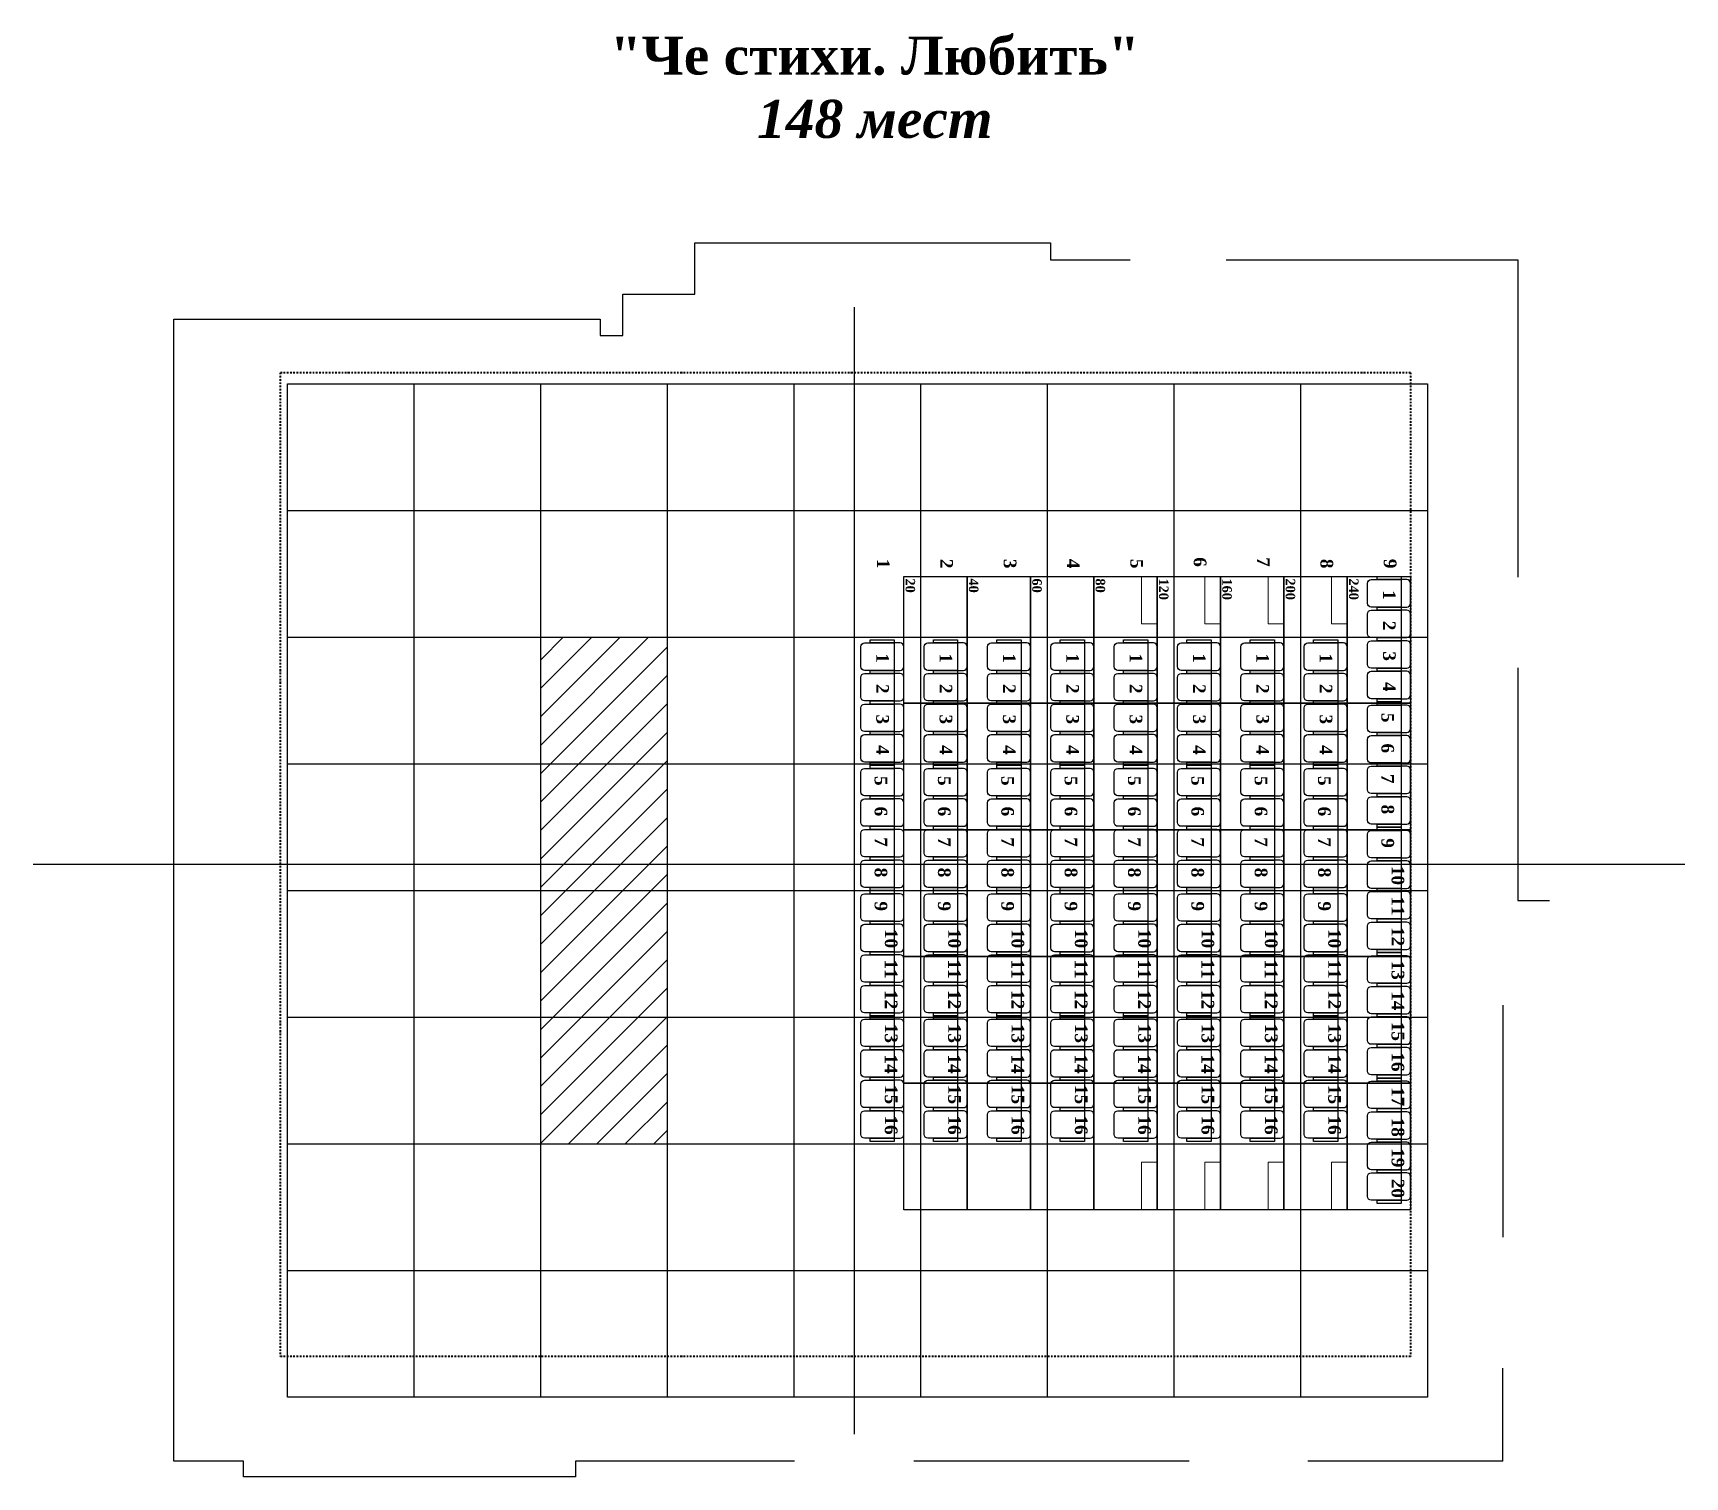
# Model space of a CAD drawing. Header units: millimetres. Extents: x -520232 to 211296, y -156633 to 78411.
# Drawn here: x -246577 to -220499, y -95142 to -72339 of the extents above; entities that cross this region are included whole.
import ezdxf

# ---------------------------------------------------------------- set-up
doc = ezdxf.new("R2010")
doc.units = ezdxf.units.MM
doc.linetypes.add('штрихпунктирнаяX2', pattern=[50.8, 25.4, -12.7, 0, -12.7])
for name, color, linetype in [('Декорации', 10, 'Continuous'), ('Оси', 7, 'Continuous'), ('Партер', 7, 'Continuous'), ('План галлереи', 7, 'Continuous'), ('План планшет1', 7, 'Continuous')]:
    doc.layers.add(name, color=color, linetype=linetype)
doc.layers.add('Сидения и станки', color=7, linetype='Continuous', lineweight=25)
doc.styles.get("Standard").update_dxf_attribs({"font": 'arial.ttf', "height": 300})

# ---------------------------------------------------------------- blocks, each defined once
blk = doc.blocks.new('A$C20D4365F')
at = {"layer": 'Сидения и станки'}
for points in [[(-1121.25, 530), (-808.75, 530, -0.41421356), (-748.75, 470), (-748.75, 0), (-1181.25, 0), (-1181.25, 470, -0.41421356)], [(-638.75, 530), (-326.25, 530, -0.41421356), (-266.25, 470), (-266.25, 0), (-698.75, 0), (-698.75, 470, -0.41421356)], [(-156.25, 530), (156.25, 530, -0.41421356), (216.25, 470), (216.25, 0), (-216.25, 0), (-216.25, 470, -0.41421356)], [(326.25, 530), (638.75, 530, -0.41421356), (698.75, 470), (698.75, 0), (266.25, 0), (266.25, 470, -0.41421356)], [(-748.75, 0), (-1181.25, 0), (-1181.25, -90, 0.41421356), (-1121.25, -150), (-808.75, -150, 0.41421356), (-748.75, -90)], [(-266.25, 0), (-698.75, 0), (-698.75, -90, 0.41421356), (-638.75, -150), (-326.25, -150, 0.41421356), (-266.25, -90)], [(216.25, 0), (-216.25, 0), (-216.25, -90, 0.41421356), (-156.25, -150), (156.25, -150, 0.41421356), (216.25, -90)], [(698.75, 0), (266.25, 0), (266.25, -90, 0.41421356), (326.25, -150), (638.75, -150, 0.41421356), (698.75, -90)]]:
    blk.add_lwpolyline(points, format="xyb", close=True, dxfattribs=at)
for points in [[(-1231.25, 380), (-1181.25, 380), (-1181.25, 0), (-1231.25, 0)], [(-748.75, 380), (-698.75, 380), (-698.75, 0), (-748.75, 0)], [(-266.25, 380), (-216.25, 380), (-216.25, 0), (-266.25, 0)], [(216.25, 380), (266.25, 380), (266.25, 0), (216.25, 0)], [(698.75, 380), (748.75, 380), (748.75, 0), (698.75, 0)]]:
    blk.add_lwpolyline(points, close=True, dxfattribs=at)
blk = doc.blocks.new('Партер Топливо')
at = {"layer": 'Партер'}
for points in [[(-83790, -118474), (-84790, -118474), (-84790, -116474), (-83790, -116474), (-83790, -118474)], [(-82790, -118474), (-83790, -118474), (-83790, -116474), (-82790, -116474), (-82790, -118474)], [(-81790, -118474), (-82790, -118474), (-82790, -116474), (-81790, -116474), (-81790, -118474)], [(-80790, -118474), (-81790, -118474), (-81790, -116474), (-80790, -116474), (-80790, -118474)], [(-79790, -118474), (-80790, -118474), (-80790, -116474), (-79790, -116474), (-79790, -118474)], [(-78790, -118474), (-79790, -118474), (-79790, -116474), (-78790, -116474), (-78790, -118474)], [(-77790, -118474), (-78790, -118474), (-78790, -116474), (-77790, -116474), (-77790, -118474)], [(-76790, -118474), (-77790, -118474), (-77790, -116474), (-76790, -116474), (-76790, -118474)], [(-83790, -120474), (-84790, -120474), (-84790, -118474), (-83790, -118474), (-83790, -120474)], [(-82790, -120474), (-83790, -120474), (-83790, -118474), (-82790, -118474), (-82790, -120474)], [(-81790, -120474), (-82790, -120474), (-82790, -118474), (-81790, -118474), (-81790, -120474)], [(-80790, -120474), (-81790, -120474), (-81790, -118474), (-80790, -118474), (-80790, -120474)], [(-79790, -120474), (-80790, -120474), (-80790, -118474), (-79790, -118474), (-79790, -120474)], [(-78790, -120474), (-79790, -120474), (-79790, -118474), (-78790, -118474), (-78790, -120474)], [(-77790, -120474), (-78790, -120474), (-78790, -118474), (-77790, -118474), (-77790, -120474)], [(-76790, -120474), (-77790, -120474), (-77790, -118474), (-76790, -118474), (-76790, -120474)], [(-83790, -122474), (-84790, -122474), (-84790, -120474), (-83790, -120474), (-83790, -122474)], [(-82790, -122474), (-83790, -122474), (-83790, -120474), (-82790, -120474), (-82790, -122474)], [(-81790, -122474), (-82790, -122474), (-82790, -120474), (-81790, -120474), (-81790, -122474)], [(-80790, -122474), (-81790, -122474), (-81790, -120474), (-80790, -120474), (-80790, -122474)], [(-79790, -122474), (-80790, -122474), (-80790, -120474), (-79790, -120474), (-79790, -122474)], [(-78790, -122474), (-79790, -122474), (-79790, -120474), (-78790, -120474), (-78790, -122474)], [(-77790, -122474), (-78790, -122474), (-78790, -120474), (-77790, -120474), (-77790, -122474)], [(-76790, -122474), (-77790, -122474), (-77790, -120474), (-76790, -120474), (-76790, -122474)], [(-83790, -124474), (-84790, -124474), (-84790, -122474), (-83790, -122474), (-83790, -124474)], [(-82790, -124474), (-83790, -124474), (-83790, -122474), (-82790, -122474), (-82790, -124474)], [(-81790, -124474), (-82790, -124474), (-82790, -122474), (-81790, -122474), (-81790, -124474)], [(-80790, -124474), (-81790, -124474), (-81790, -122474), (-80790, -122474), (-80790, -124474)], [(-79790, -124474), (-80790, -124474), (-80790, -122474), (-79790, -122474), (-79790, -124474)], [(-78790, -124474), (-79790, -124474), (-79790, -122474), (-78790, -122474), (-78790, -124474)], [(-77790, -124474), (-78790, -124474), (-78790, -122474), (-77790, -122474), (-77790, -124474)], [(-76790, -124474), (-77790, -124474), (-77790, -122474), (-76790, -122474), (-76790, -124474)], [(-83790, -126474), (-84790, -126474), (-84790, -124474), (-83790, -124474), (-83790, -126474)], [(-82790, -126474), (-83790, -126474), (-83790, -124474), (-82790, -124474), (-82790, -126474)], [(-81790, -126474), (-82790, -126474), (-82790, -124474), (-81790, -124474), (-81790, -126474)], [(-80790, -126474), (-81790, -126474), (-81790, -124474), (-80790, -124474), (-80790, -126474)], [(-79790, -126474), (-80790, -126474), (-80790, -124474), (-79790, -124474), (-79790, -126474)], [(-78790, -126474), (-79790, -126474), (-79790, -124474), (-78790, -124474), (-78790, -126474)], [(-77790, -126474), (-78790, -126474), (-78790, -124474), (-77790, -124474), (-77790, -126474)], [(-76790, -126474), (-77790, -126474), (-77790, -124474), (-76790, -124474), (-76790, -126474)]]:
    blk.add_lwpolyline(points, dxfattribs=at)
at = {"layer": 'Партер', "color": 18, "lineweight": 13, "true_color": 0x000000}
for points in [[(-83790, -117224), (-83790, -116474), (-83540, -116474), (-83540, -117224), (-83790, -117224)], [(-82790, -117224), (-82790, -116474), (-82540, -116474), (-82540, -117224), (-82790, -117224)], [(-81790, -117224), (-81790, -116474), (-81540, -116474), (-81540, -117224), (-81790, -117224)], [(-80790, -117224), (-80790, -116474), (-80540, -116474), (-80540, -117224), (-80790, -117224)], [(-83790, -126474), (-83790, -125724), (-83540, -125724), (-83540, -126474), (-83790, -126474)], [(-82790, -126474), (-82790, -125724), (-82540, -125724), (-82540, -126474), (-82790, -126474)], [(-81790, -126474), (-81790, -125724), (-81540, -125724), (-81540, -126474), (-81790, -126474)], [(-80790, -126474), (-80790, -125724), (-80540, -125724), (-80540, -126474), (-80790, -126474)]]:
    blk.add_lwpolyline(points, dxfattribs=at)
at = {"layer": 'Партер', "rotation": 270}
for p in [(-84640, -117805), (-83640, -118785), (-82640, -118785), (-81640, -118785), (-80640, -118785), (-79640, -118785), (-78640, -118785), (-77640, -118785), (-76640, -118785), (-84640, -119785), (-83640, -120765), (-82640, -120765), (-81640, -120765), (-80640, -120765), (-79640, -120765), (-78640, -120765), (-77640, -120765), (-76640, -120765), (-84640, -121765), (-83640, -122745), (-82640, -122745), (-81640, -122745), (-80640, -122745), (-79640, -122745), (-78640, -122745), (-77640, -122745), (-76640, -122745), (-84640, -123745), (-83640, -124725), (-82640, -124725), (-81640, -124725), (-80640, -124725), (-79640, -124725), (-78640, -124725), (-77640, -124725), (-76640, -124725), (-84640, -125725)]:
    blk.add_blockref('A$C20D4365F', p, dxfattribs=at)
at = {"layer": 'Партер', "color": 3, "char_height": 200, "width": 382.45, "attachment_point": 4, "rotation": 90}
for s, insert in [('{\\fTimes New Roman|b1|i0|c204|p18;  20}', (-84589, -116963)), ('{\\fTimes New Roman|b1|i0|c204|p18;  19}', (-84589, -117445)), ('{\\fTimes New Roman|b1|i0|c204|p18;  18}', (-84589, -117928)), ('{\\fTimes New Roman|b1|i0|c204|p18;  16}', (-83589, -117962)), ('{\\fTimes New Roman|b1|i0|c204|p18;  16}', (-82589, -117962)), ('{\\fTimes New Roman|b1|i0|c204|p18;  16}', (-81589, -117962)), ('{\\fTimes New Roman|b1|i0|c204|p18;  16}', (-80589, -117962)), ('{\\fTimes New Roman|b1|i0|c204|p18;  16}', (-79589, -117962)), ('{\\fTimes New Roman|b1|i0|c204|p18;  16}', (-78589, -117962)), ('{\\fTimes New Roman|b1|i0|c204|p18;  16}', (-77589, -117962)), ('{\\fTimes New Roman|b1|i0|c204|p18;  16}', (-76589, -117962)), ('{\\fTimes New Roman|b1|i0|c204|p18;  17}', (-84589, -118410)), ('{\\fTimes New Roman|b1|i0|c204|p18;  15}', (-83589, -118445)), ('{\\fTimes New Roman|b1|i0|c204|p18;  15}', (-82589, -118445)), ('{\\fTimes New Roman|b1|i0|c204|p18;  15}', (-81589, -118445)), ('{\\fTimes New Roman|b1|i0|c204|p18;  15}', (-80589, -118445)), ('{\\fTimes New Roman|b1|i0|c204|p18;  15}', (-79589, -118445)), ('{\\fTimes New Roman|b1|i0|c204|p18;  15}', (-78589, -118445)), ('{\\fTimes New Roman|b1|i0|c204|p18;  15}', (-77589, -118445)), ('{\\fTimes New Roman|b1|i0|c204|p18;  15}', (-76589, -118445)), ('{\\fTimes New Roman|b1|i0|c204|p18;  14}', (-83589, -118927)), ('{\\fTimes New Roman|b1|i0|c204|p18;  14}', (-82589, -118927)), ('{\\fTimes New Roman|b1|i0|c204|p18;  14}', (-81589, -118927)), ('{\\fTimes New Roman|b1|i0|c204|p18;  14}', (-80589, -118927)), ('{\\fTimes New Roman|b1|i0|c204|p18;  14}', (-79589, -118927)), ('{\\fTimes New Roman|b1|i0|c204|p18;  14}', (-78589, -118927)), ('{\\fTimes New Roman|b1|i0|c204|p18;  14}', (-77589, -118927)), ('{\\fTimes New Roman|b1|i0|c204|p18;  14}', (-76589, -118927)), ('{\\fTimes New Roman|b1|i0|c204|p18;  16}', (-84589, -118959)), ('{\\fTimes New Roman|b1|i0|c204|p18;  15}', (-84589, -119442)), ('{\\fTimes New Roman|b1|i0|c204|p18;  13}', (-83589, -119410)), ('{\\fTimes New Roman|b1|i0|c204|p18;  13}', (-82589, -119410)), ('{\\fTimes New Roman|b1|i0|c204|p18;  13}', (-81589, -119410)), ('{\\fTimes New Roman|b1|i0|c204|p18;  13}', (-80589, -119410)), ('{\\fTimes New Roman|b1|i0|c204|p18;  13}', (-79589, -119410)), ('{\\fTimes New Roman|b1|i0|c204|p18;  13}', (-78589, -119410)), ('{\\fTimes New Roman|b1|i0|c204|p18;  13}', (-77589, -119410)), ('{\\fTimes New Roman|b1|i0|c204|p18;  13}', (-76589, -119410)), ('{\\fTimes New Roman|b1|i0|c204|p18;  14}', (-84589, -119924)), ('{\\fTimes New Roman|b1|i0|c204|p18;  12}', (-83589, -119942)), ('{\\fTimes New Roman|b1|i0|c204|p18;  12}', (-82589, -119942)), ('{\\fTimes New Roman|b1|i0|c204|p18;  12}', (-81589, -119942)), ('{\\fTimes New Roman|b1|i0|c204|p18;  12}', (-80589, -119942)), ('{\\fTimes New Roman|b1|i0|c204|p18;  12}', (-79589, -119942)), ('{\\fTimes New Roman|b1|i0|c204|p18;  12}', (-78589, -119942)), ('{\\fTimes New Roman|b1|i0|c204|p18;  12}', (-77589, -119942)), ('{\\fTimes New Roman|b1|i0|c204|p18;  12}', (-76589, -119942)), ('{\\fTimes New Roman|b1|i0|c204|p18;  13}', (-84589, -120407)), ('{\\fTimes New Roman|b1|i0|c204|p18;  11}', (-83589, -120425)), ('{\\fTimes New Roman|b1|i0|c204|p18;  11}', (-82589, -120425)), ('{\\fTimes New Roman|b1|i0|c204|p18;  11}', (-81589, -120425)), ('{\\fTimes New Roman|b1|i0|c204|p18;  11}', (-80589, -120425)), ('{\\fTimes New Roman|b1|i0|c204|p18;  11}', (-79589, -120425)), ('{\\fTimes New Roman|b1|i0|c204|p18;  11}', (-78589, -120425)), ('{\\fTimes New Roman|b1|i0|c204|p18;  11}', (-77589, -120425)), ('{\\fTimes New Roman|b1|i0|c204|p18;  11}', (-76589, -120425)), ('{\\fTimes New Roman|b1|i0|c204|p18;  12}', (-84589, -120939)), ('{\\fTimes New Roman|b1|i0|c204|p18;  10}', (-83589, -120907)), ('{\\fTimes New Roman|b1|i0|c204|p18;  10}', (-82589, -120907)), ('{\\fTimes New Roman|b1|i0|c204|p18;  10}', (-81589, -120907)), ('{\\fTimes New Roman|b1|i0|c204|p18;  10}', (-80589, -120907)), ('{\\fTimes New Roman|b1|i0|c204|p18;  10}', (-79589, -120907)), ('{\\fTimes New Roman|b1|i0|c204|p18;  10}', (-78589, -120907)), ('{\\fTimes New Roman|b1|i0|c204|p18;  10}', (-77589, -120907)), ('{\\fTimes New Roman|b1|i0|c204|p18;  10}', (-76589, -120907)), ('{\\fTimes New Roman|b1|i0|c204|p18;  11}', (-84589, -121422)), ('{\\fTimes New Roman|b1|i0|c204|p18;  9}', (-83428, -121494)), ('{\\fTimes New Roman|b1|i0|c204|p18;  9}', (-82428, -121494)), ('{\\fTimes New Roman|b1|i0|c204|p18;  9}', (-81428, -121494)), ('{\\fTimes New Roman|b1|i0|c204|p18;  9}', (-80428, -121494)), ('{\\fTimes New Roman|b1|i0|c204|p18;  9}', (-79428, -121494)), ('{\\fTimes New Roman|b1|i0|c204|p18;  9}', (-78428, -121494)), ('{\\fTimes New Roman|b1|i0|c204|p18;  9}', (-77428, -121494)), ('{\\fTimes New Roman|b1|i0|c204|p18;  9}', (-76428, -121494)), ('{\\fTimes New Roman|b1|i0|c204|p18;  10}', (-84589, -121904)), ('{\\fTimes New Roman|b1|i0|c204|p18;  8}', (-83428, -122026)), ('{\\fTimes New Roman|b1|i0|c204|p18;  8}', (-82428, -122026)), ('{\\fTimes New Roman|b1|i0|c204|p18;  8}', (-81428, -122026)), ('{\\fTimes New Roman|b1|i0|c204|p18;  8}', (-80428, -122026)), ('{\\fTimes New Roman|b1|i0|c204|p18;  8}', (-79428, -122026)), ('{\\fTimes New Roman|b1|i0|c204|p18;  8}', (-78428, -122026)), ('{\\fTimes New Roman|b1|i0|c204|p18;  8}', (-77428, -122026)), ('{\\fTimes New Roman|b1|i0|c204|p18;  8}', (-76428, -122026)), ('{\\fTimes New Roman|b1|i0|c204|p18;  9}', (-84428, -122491)), ('{\\fTimes New Roman|b1|i0|c204|p18;  7}', (-83428, -122509)), ('{\\fTimes New Roman|b1|i0|c204|p18;  7}', (-82428, -122509)), ('{\\fTimes New Roman|b1|i0|c204|p18;  7}', (-81428, -122509)), ('{\\fTimes New Roman|b1|i0|c204|p18;  7}', (-80428, -122509)), ('{\\fTimes New Roman|b1|i0|c204|p18;  7}', (-79428, -122509)), ('{\\fTimes New Roman|b1|i0|c204|p18;  7}', (-78428, -122509)), ('{\\fTimes New Roman|b1|i0|c204|p18;  7}', (-77428, -122509)), ('{\\fTimes New Roman|b1|i0|c204|p18;  7}', (-76428, -122509)), ('{\\fTimes New Roman|b1|i0|c204|p18;  8}', (-84428, -123023)), ('{\\fTimes New Roman|b1|i0|c204|p18;  6}', (-83428, -122991)), ('{\\fTimes New Roman|b1|i0|c204|p18;  6}', (-82428, -122991)), ('{\\fTimes New Roman|b1|i0|c204|p18;  6}', (-81428, -122991)), ('{\\fTimes New Roman|b1|i0|c204|p18;  6}', (-80428, -122991)), ('{\\fTimes New Roman|b1|i0|c204|p18;  6}', (-79428, -122991)), ('{\\fTimes New Roman|b1|i0|c204|p18;  6}', (-78428, -122991)), ('{\\fTimes New Roman|b1|i0|c204|p18;  6}', (-77428, -122991)), ('{\\fTimes New Roman|b1|i0|c204|p18;  6}', (-76428, -122991)), ('{\\fTimes New Roman|b1|i0|c204|p18;  7}', (-84428, -123506)), ('{\\fTimes New Roman|b1|i0|c204|p18;  5}', (-83428, -123474)), ('{\\fTimes New Roman|b1|i0|c204|p18;  5}', (-82428, -123474)), ('{\\fTimes New Roman|b1|i0|c204|p18;  5}', (-81428, -123474)), ('{\\fTimes New Roman|b1|i0|c204|p18;  5}', (-80428, -123474)), ('{\\fTimes New Roman|b1|i0|c204|p18;  5}', (-79428, -123474)), ('{\\fTimes New Roman|b1|i0|c204|p18;  5}', (-78428, -123474)), ('{\\fTimes New Roman|b1|i0|c204|p18;  5}', (-77428, -123474)), ('{\\fTimes New Roman|b1|i0|c204|p18;  5}', (-76428, -123474)), ('{\\fTimes New Roman|b1|i0|c204|p18;  6}', (-84428, -123988)), ('{\\fTimes New Roman|b1|i0|c204|p18;  4}', (-83454, -123963)), ('{\\fTimes New Roman|b1|i0|c204|p18;  4}', (-82454, -123963)), ('{\\fTimes New Roman|b1|i0|c204|p18;  4}', (-81454, -123963)), ('{\\fTimes New Roman|b1|i0|c204|p18;  4}', (-80454, -123963)), ('{\\fTimes New Roman|b1|i0|c204|p18;  4}', (-79454, -123963)), ('{\\fTimes New Roman|b1|i0|c204|p18;  4}', (-78454, -123963)), ('{\\fTimes New Roman|b1|i0|c204|p18;  4}', (-77454, -123963)), ('{\\fTimes New Roman|b1|i0|c204|p18;  4}', (-76454, -123963)), ('{\\fTimes New Roman|b1|i0|c204|p18;  5}', (-84428, -124471)), ('{\\fTimes New Roman|b1|i0|c204|p18;  3}', (-83454, -124446)), ('{\\fTimes New Roman|b1|i0|c204|p18;  3}', (-82454, -124446)), ('{\\fTimes New Roman|b1|i0|c204|p18;  3}', (-81454, -124446)), ('{\\fTimes New Roman|b1|i0|c204|p18;  3}', (-80454, -124446)), ('{\\fTimes New Roman|b1|i0|c204|p18;  3}', (-79454, -124446)), ('{\\fTimes New Roman|b1|i0|c204|p18;  3}', (-78454, -124446)), ('{\\fTimes New Roman|b1|i0|c204|p18;  3}', (-77454, -124446)), ('{\\fTimes New Roman|b1|i0|c204|p18;  3}', (-76454, -124446)), ('{\\fTimes New Roman|b1|i0|c204|p18;  2}', (-83454, -124928)), ('{\\fTimes New Roman|b1|i0|c204|p18;  2}', (-82454, -124928)), ('{\\fTimes New Roman|b1|i0|c204|p18;  2}', (-81454, -124928)), ('{\\fTimes New Roman|b1|i0|c204|p18;  2}', (-80454, -124928)), ('{\\fTimes New Roman|b1|i0|c204|p18;  2}', (-79454, -124928)), ('{\\fTimes New Roman|b1|i0|c204|p18;  2}', (-78454, -124928)), ('{\\fTimes New Roman|b1|i0|c204|p18;  2}', (-77454, -124928)), ('{\\fTimes New Roman|b1|i0|c204|p18;  2}', (-76454, -124928)), ('{\\fTimes New Roman|b1|i0|c204|p18;  4}', (-84454, -124960)), ('{\\fTimes New Roman|b1|i0|c204|p18;  3}', (-84454, -125443)), ('{\\fTimes New Roman|b1|i0|c204|p18;  1}', (-83454, -125411)), ('{\\fTimes New Roman|b1|i0|c204|p18;  1}', (-82454, -125411)), ('{\\fTimes New Roman|b1|i0|c204|p18;  1}', (-81454, -125411)), ('{\\fTimes New Roman|b1|i0|c204|p18;  1}', (-80454, -125411)), ('{\\fTimes New Roman|b1|i0|c204|p18;  1}', (-79454, -125411)), ('{\\fTimes New Roman|b1|i0|c204|p18;  1}', (-78454, -125411)), ('{\\fTimes New Roman|b1|i0|c204|p18;  1}', (-77454, -125411)), ('{\\fTimes New Roman|b1|i0|c204|p18;  1}', (-76454, -125411)), ('{\\fTimes New Roman|b1|i0|c204|p18;  2}', (-84454, -125925)), ('{\\fTimes New Roman|b1|i0|c204|p18;  1}', (-84454, -126408))]:
    blk.add_mtext(s, dxfattribs=dict(at, insert=insert))
at = {"layer": 'Партер', "color": 0, "char_height": 150, "width": 439.44, "attachment_point": 4, "rotation": 90}
for s, insert in [('{\\fTimes New Roman|b1|i0|c204|p18; 240}', (-83892, -126500)), ('{\\fTimes New Roman|b1|i0|c204|p18; 200}', (-82892, -126500)), ('{\\fTimes New Roman|b1|i0|c204|p18; 160}', (-81892, -126500)), ('{\\fTimes New Roman|b1|i0|c204|p18; 120}', (-80892, -126500)), ('{\\fTimes New Roman|b1|i0|c204|p18; 80}', (-79892, -126500)), ('{\\fTimes New Roman|b1|i0|c204|p18; 60}', (-78892, -126500)), ('{\\fTimes New Roman|b1|i0|c204|p18; 40}', (-77892, -126500)), ('{\\fTimes New Roman|b1|i0|c204|p18; 20}', (-76892, -126500))]:
    blk.add_mtext(s, dxfattribs=dict(at, insert=insert))
at = {"layer": 'Партер', "color": 5, "char_height": 200, "width": 500.97, "attachment_point": 4, "rotation": 90}
for s, insert in [('{\\fTimes New Roman|b1|i0|c204|p18;  9}', (-84466, -126903)), ('{\\fTimes New Roman|b1|i0|c204|p18;  8}', (-83466, -126903)), ('{\\fTimes New Roman|b1|i0|c204|p18;  7}', (-82466, -126929)), ('{\\fTimes New Roman|b1|i0|c204|p18;  6}', (-81466, -126929)), ('{\\fTimes New Roman|b1|i0|c204|p18;  5}', (-80466, -126903)), ('{\\fTimes New Roman|b1|i0|c204|p18;  4}', (-79466, -126903)), ('{\\fTimes New Roman|b1|i0|c204|p18;  3}', (-78466, -126903)), ('{\\fTimes New Roman|b1|i0|c204|p18;  2}', (-77466, -126903)), ('{\\fTimes New Roman|b1|i0|c204|p18;  1}', (-76466, -126903))]:
    blk.add_mtext(s, dxfattribs=dict(at, insert=insert))

msp = doc.modelspace()

# ---------------------------------------------------------------- hatches: boundary and pattern name
at = {"layer": 'Декорации', "lineweight": 13}
h = msp.add_hatch(dxfattribs=at)
h.set_pattern_fill('ANSI31', color=256, scale=100)
h.set_pattern_definition([(45, (10258.18, 0), (-224.5064, 224.5064), [])])
h.paths.add_polyline_path([(-236561.192, -81881.631), (-238561.192, -81881.631), (-238561.192, -89881.631), (-236561.192, -89881.631)])

# ---------------------------------------------------------------- linework, layer by layer
msp.add_lwpolyline([(-238561.192, -89881.631), (-238561.192, -81881.631), (-236561.192, -81881.631), (-236561.192, -89881.631), (-238561.192, -89881.631)], dxfattribs=at)
at = {"layer": 'Оси'}
for p, q in [((-233614.692, -76670.089), (-233614.692, -94467.016)), ((-220499.375, -85471.131), (-246577.011, -85471.131))]:
    msp.add_line(p, q, dxfattribs=at)
at = {"layer": 'План галлереи', "linetype": 'штрихпунктирнаяX2', "lineweight": 40}
for p, q in [((-242678.192, -77703.631), (-242678.192, -93238.631)), ((-224831.192, -77703.631), (-242678.192, -77703.631)), ((-224831.192, -77703.631), (-224831.192, -93238.631)), ((-224831.192, -93238.631), (-242678.192, -93238.631))]:
    msp.add_line(p, q, dxfattribs=at)
at = {"layer": 'План планшет1', "color": 254}
for p, q in [((-236132.192, -76462.631), (-236132.192, -75651.631)), ((-236132.192, -75651.631), (-230516.192, -75651.631)), ((-230516.192, -75651.631), (-230516.192, -75919.631)), ((-230516.192, -75919.631), (-229256.192, -75919.631)), ((-227744.192, -75919.631), (-223136.192, -75919.631)), ((-223136.192, -75919.631), (-223136.192, -80930.631)), ((-237264.192, -77116.631), (-237264.192, -76462.631)), ((-237264.192, -76462.631), (-236132.192, -76462.631)), ((-244356.192, -94894.631), (-244356.192, -76856.631)), ((-244356.192, -76856.631), (-237623.192, -76856.631)), ((-237623.192, -76856.631), (-237623.192, -77116.631)), ((-237623.192, -77116.631), (-237623.192, -77116.631)), ((-237623.192, -77116.631), (-237264.192, -77116.631)), ((-242561.192, -93881.631), (-242561.192, -77881.631)), ((-242561.192, -77881.631), (-224561.192, -77881.631)), ((-240561.192, -93881.631), (-240561.192, -77881.631)), ((-238561.192, -93881.631), (-238561.192, -77881.631)), ((-236561.192, -93881.631), (-236561.192, -77881.631)), ((-234561.192, -93881.631), (-234561.192, -77881.631)), ((-232561.192, -93881.631), (-232561.192, -77881.631)), ((-230561.192, -93881.631), (-230561.192, -77881.631)), ((-228561.192, -93881.631), (-228561.192, -77881.631)), ((-226561.192, -93881.631), (-226561.192, -77881.631)), ((-224561.192, -77881.631), (-224561.192, -93881.631)), ((-242561.192, -79881.631), (-224561.192, -79881.631)), ((-242561.192, -81881.631), (-224561.192, -81881.631)), ((-223136.192, -82365.631), (-223136.192, -86035.631)), ((-242561.192, -83881.631), (-224561.192, -83881.631)), ((-242561.192, -85881.631), (-224561.192, -85881.631)), ((-223136.192, -86035.631), (-222636.192, -86035.631)), ((-242561.192, -87881.631), (-224561.192, -87881.631)), ((-223374.192, -87689.631), (-223374.192, -91354.631)), ((-242561.192, -89881.631), (-224561.192, -89881.631)), ((-242561.192, -91881.631), (-224561.192, -91881.631)), ((-223374.192, -94894.631), (-223374.192, -93423.631)), ((-224561.192, -93881.631), (-242561.192, -93881.631)), ((-243255.192, -94894.631), (-244356.192, -94894.631)), ((-243255.192, -95141.631), (-243255.192, -94894.631)), ((-234554.192, -94894.631), (-238012.192, -94894.631)), ((-238012.192, -94894.631), (-238012.192, -95141.631)), ((-228327.192, -94894.631), (-232675.192, -94894.631)), ((-223374.192, -94894.631), (-226450.192, -94894.631)), ((-238012.192, -95141.631), (-243255.192, -95141.631))]:
    msp.add_line(p, q, dxfattribs=at)

# ---------------------------------------------------------------- block references
at = {"layer": 'Партер', "lineweight": 13, "rotation": 180}
msp.add_blockref('Партер Топливо', (-309620.785, -207395.468), dxfattribs=at)

# ---------------------------------------------------------------- texts
at = {"layer": 'Партер', "insert": (-233289.034, -73199.974), "char_height": 600, "width": 15854.2162, "attachment_point": 5}
msp.add_mtext('{\\fTimes New Roman|b1|i0|c204|p18;"Че стихи. Любить"\\P\\fTimes New Roman|b1|i1|c204|p18;148 мест}', dxfattribs=at)

doc.saveas('drawing.dxf')
